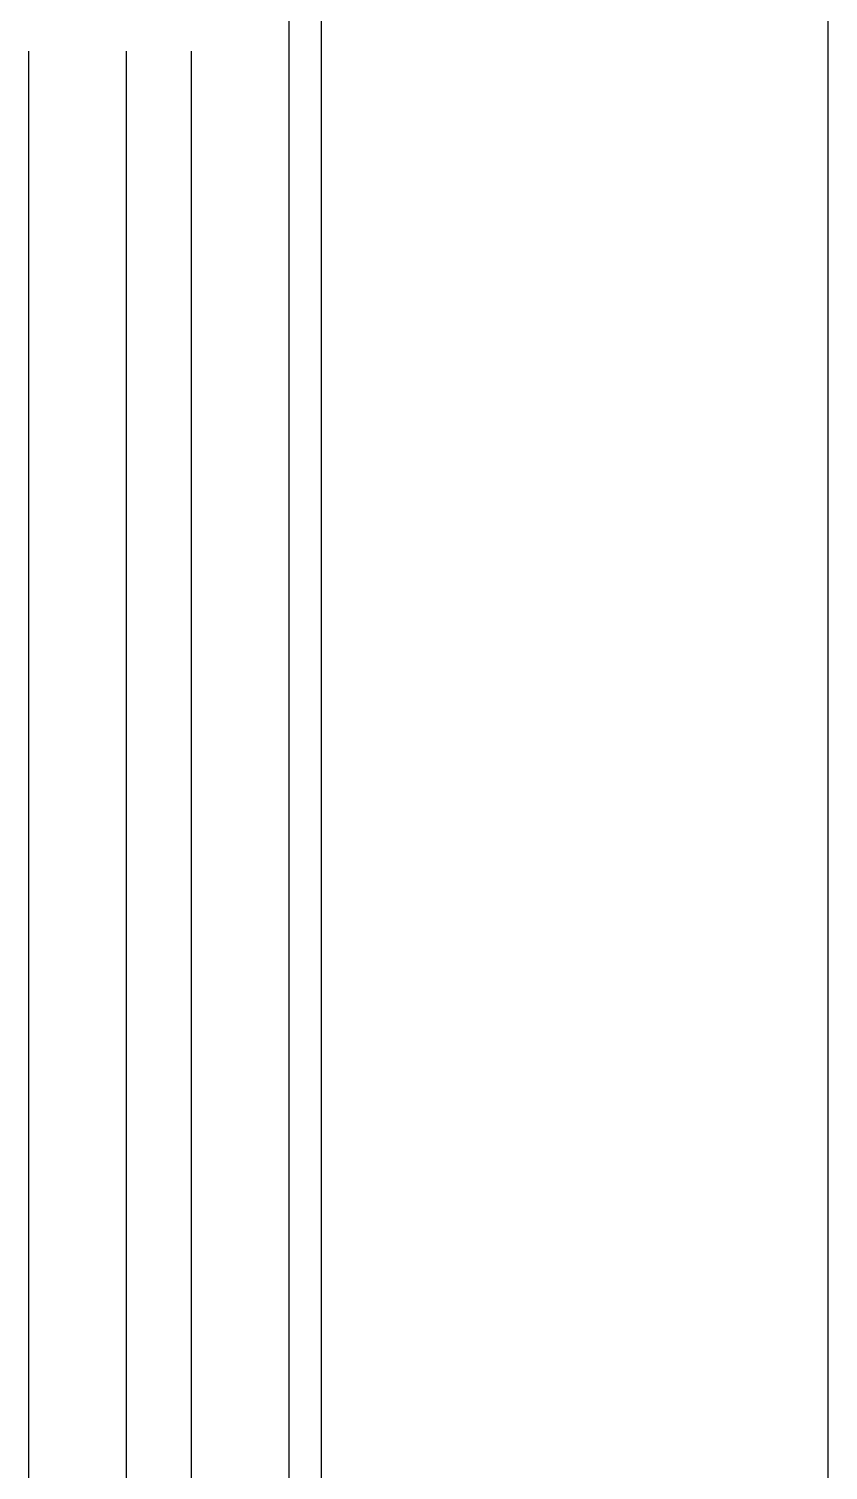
# Model space of a CAD drawing. Header units: millimetres. Extents: x 1269 to 5832, y 527 to 3540.
# Drawn here: x 1723.2 to 1821.5, y 806.4 to 983.6 of the extents above; entities that cross this region are included whole.
import ezdxf

# ---------------------------------------------------------------- set-up
doc = ezdxf.new("R2010")
doc.units = ezdxf.units.MM
doc.linetypes.add('phl_thick', pattern=[0])
doc.layers.add('projection', color=7, linetype='Continuous')

msp = doc.modelspace()

# ---------------------------------------------------------------- linework, layer by layer
msp.add_line((1821.475, 622.935), (1821.475, 1463.935))
at = {"layer": 'projection', "color": 7, "linetype": 'phl_thick'}
for p, q in [((1755.167, 645.603), (1755.167, 1056.883)), ((1759.167, 645.603), (1759.167, 1056.883)), ((1723.167, 645.603), (1723.167, 980.895)), ((1735.167, 645.603), (1735.167, 980.895)), ((1743.167, 645.603), (1743.167, 980.895))]:
    msp.add_line(p, q, dxfattribs=at)

doc.saveas('drawing.dxf')
